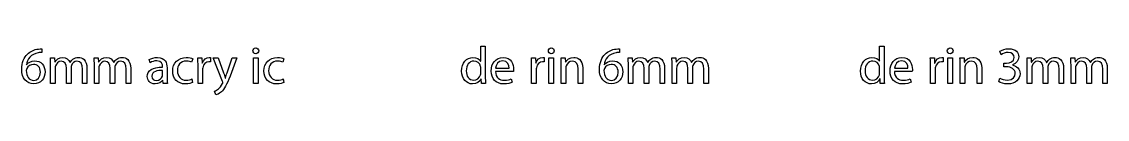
# Model space of a CAD drawing. Header units: millimetres. Extents: x -127 to 1881, y -61 to 1624.
# Drawn here: x 958.1 to 1411.2, y 1489.9 to 1510.3 of the extents above; entities that cross this region are included whole.
import ezdxf

# ---------------------------------------------------------------- set-up
doc = ezdxf.new("R2010")
doc.units = ezdxf.units.MM
doc.layers.get('0').update_dxf_attribs({"linetype": 'CONTINUOUS', "true_color": 0xffffff})

msp = doc.modelspace()

# ---------------------------------------------------------------- linework, layer by layer
at = {"color": 7, "true_color": 0xffffff}
for points in [[(966.43, 1509.17), (966.43, 1507.6), (966.43, 1507.6)], [(1149.62, 1503.94), (1149.66, 1503.94), (1149.66, 1510.27), (1151.57, 1510.27), (1151.57, 1510.27)], [(1151.57, 1510.27), (1151.57, 1497.46)], [(1207.58, 1509.17), (1207.58, 1507.6), (1207.58, 1507.6)], [(1316.12, 1503.94), (1316.16, 1503.94), (1316.16, 1510.27), (1318.06, 1510.27), (1318.06, 1510.27)], [(1318.06, 1510.27), (1318.06, 1497.46)], [(970.07, 1505.32), (971.75, 1505.32), (971.84, 1503.59), (971.9, 1503.59)], [(988.32, 1505.32), (990.01, 1505.32), (990.09, 1503.59), (990.16, 1503.59)], [(1011.65, 1503.33), (1011.21, 1504.62)], [(1029.45, 1504.97), (1029.01, 1503.5)], [(1031.57, 1505.32), (1033.25, 1505.32), (1033.34, 1503.22), (1033.41, 1503.22)], [(1036.89, 1505.49), (1036.89, 1503.68)], [(1041.86, 1495.56), (1037.96, 1505.32), (1040.06, 1505.32)], [(1040.06, 1505.32), (1042.36, 1499.06)], [(1043.78, 1499.1), (1045.88, 1505.32), (1047.92, 1505.32), (1045.03, 1497.77)], [(1054.84, 1505.32), (1056.76, 1505.32), (1056.76, 1494.72), (1054.84, 1494.72), (1054.84, 1505.32), (1054.84, 1505.32)], [(1056.98, 1508.3), (1056.98, 1508.3)], [(1067.55, 1504.97), (1067.11, 1503.5)], [(1170.83, 1505.32), (1172.51, 1505.32), (1172.6, 1503.22), (1172.67, 1503.22)], [(1176.15, 1505.49), (1176.15, 1503.68)], [(1178.16, 1505.32), (1180.09, 1505.32), (1180.09, 1494.72), (1178.16, 1494.72), (1178.16, 1505.32), (1178.16, 1505.32)], [(1180.31, 1508.3), (1180.31, 1508.3)], [(1183.19, 1505.32), (1184.9, 1505.32), (1185.01, 1503.57), (1185.05, 1503.57)], [(1211.21, 1505.32), (1212.9, 1505.32), (1212.98, 1503.59), (1213.05, 1503.59)], [(1229.46, 1505.32), (1231.15, 1505.32), (1231.24, 1503.59), (1231.3, 1503.59)], [(1337.32, 1505.32), (1339.01, 1505.32), (1339.1, 1503.22), (1339.16, 1503.22)], [(1342.64, 1505.49), (1342.64, 1503.68)], [(1344.66, 1505.32), (1346.58, 1505.32), (1346.58, 1494.72), (1344.66, 1494.72), (1344.66, 1505.32), (1344.66, 1505.32)], [(1346.8, 1508.3), (1346.8, 1508.3)], [(1349.69, 1505.32), (1351.4, 1505.32), (1351.51, 1503.57), (1351.55, 1503.57)], [(1366.94, 1506.7), (1366.41, 1508.1)], [(1377.7, 1505.32), (1379.39, 1505.32), (1379.48, 1503.59), (1379.54, 1503.59)], [(1395.96, 1505.32), (1397.64, 1505.32), (1397.73, 1503.59), (1397.8, 1503.59)], [(960.04, 1502.45), (960.09, 1502.45)], [(972.04, 1501.09), (972.04, 1494.72), (970.15, 1494.72), (970.15, 1502.45)], [(978.67, 1501.27), (978.67, 1494.72), (976.79, 1494.72), (976.79, 1501.07)], [(978.23, 1503.41), (978.27, 1503.41)], [(985.3, 1500.94), (985.3, 1494.72), (983.42, 1494.72), (983.42, 1500.7)], [(990.29, 1501.09), (990.29, 1494.72), (988.41, 1494.72), (988.41, 1502.45)], [(996.92, 1501.27), (996.92, 1494.72), (995.04, 1494.72), (995.04, 1501.07)], [(996.49, 1503.41), (996.53, 1503.41)], [(1003.56, 1500.94), (1003.56, 1494.72), (1001.67, 1494.72), (1001.67, 1500.7)], [(1016.84, 1501.47), (1016.84, 1501.69)], [(1016.88, 1498.29), (1016.88, 1500.13)], [(1018.74, 1501.23), (1018.74, 1497.26), (1018.74, 1497.26)], [(1033.58, 1500.37), (1033.58, 1494.72), (1031.66, 1494.72), (1031.66, 1502.01)], [(1149.66, 1499.17), (1149.66, 1501.01)], [(1155.88, 1501.05), (1161.51, 1501.05)], [(1172.84, 1500.37), (1172.84, 1494.72), (1170.92, 1494.72), (1170.92, 1502.01)], [(1185.21, 1501.09), (1185.21, 1494.72), (1183.28, 1494.72), (1183.28, 1502.45)], [(1192.3, 1501.03), (1192.3, 1494.72), (1190.37, 1494.72), (1190.37, 1500.83)], [(1201.19, 1502.45), (1201.23, 1502.45)], [(1213.18, 1501.09), (1213.18, 1494.72), (1211.3, 1494.72), (1211.3, 1502.45)], [(1219.81, 1501.27), (1219.81, 1494.72), (1217.93, 1494.72), (1217.93, 1501.07)], [(1219.37, 1503.41), (1219.42, 1503.41)], [(1226.44, 1500.94), (1226.44, 1494.72), (1224.56, 1494.72), (1224.56, 1500.7)], [(1231.43, 1501.09), (1231.43, 1494.72), (1229.55, 1494.72), (1229.55, 1502.45)], [(1238.07, 1501.27), (1238.07, 1494.72), (1236.18, 1494.72), (1236.18, 1501.07)], [(1237.63, 1503.41), (1237.67, 1503.41)], [(1244.7, 1500.94), (1244.7, 1494.72), (1242.82, 1494.72), (1242.82, 1500.7)], [(1316.16, 1499.17), (1316.16, 1501.01)], [(1322.37, 1501.05), (1328, 1501.05)], [(1339.34, 1500.37), (1339.34, 1494.72), (1337.41, 1494.72), (1337.41, 1502.01)], [(1351.7, 1501.09), (1351.7, 1494.72), (1349.78, 1494.72), (1349.78, 1502.45)], [(1358.8, 1501.03), (1358.8, 1494.72), (1356.87, 1494.72), (1356.87, 1500.83)], [(1369.1, 1501.64), (1368.03, 1501.64), (1368.03, 1503.09), (1369.1, 1503.09)], [(1371.6, 1502.43), (1371.6, 1502.39)], [(1379.67, 1501.09), (1379.67, 1494.72), (1377.79, 1494.72), (1377.79, 1502.45)], [(1386.31, 1501.27), (1386.31, 1494.72), (1384.42, 1494.72), (1384.42, 1501.07)], [(1385.87, 1503.41), (1385.91, 1503.41)], [(1392.94, 1500.94), (1392.94, 1494.72), (1391.06, 1494.72), (1391.06, 1500.7)], [(1397.93, 1501.09), (1397.93, 1494.72), (1396.05, 1494.72), (1396.05, 1502.45)], [(1404.56, 1501.27), (1404.56, 1494.72), (1402.68, 1494.72), (1402.68, 1501.07)], [(1404.12, 1503.41), (1404.17, 1503.41)], [(1411.19, 1500.94), (1411.19, 1494.72), (1409.31, 1494.72), (1409.31, 1500.7)], [(1018.9, 1494.72), (1017.17, 1494.72), (1017.01, 1496.06), (1016.95, 1496.06)], [(1029.07, 1496.54), (1029.4, 1495.1)], [(1043.06, 1496.89), (1043.1, 1496.89)], [(1067.18, 1496.54), (1067.51, 1495.1)], [(1151.66, 1494.72), (1149.95, 1494.72), (1149.86, 1496.56), (1149.8, 1496.56)], [(1163.3, 1499.67), (1155.86, 1499.67), (1155.86, 1499.67)], [(1162.42, 1496.54), (1162.77, 1495.16)], [(1318.15, 1494.72), (1316.44, 1494.72), (1316.36, 1496.56), (1316.29, 1496.56)], [(1329.8, 1499.67), (1322.35, 1499.67), (1322.35, 1499.67)], [(1328.92, 1496.54), (1329.27, 1495.16)], [(1365.89, 1495.45), (1366.41, 1496.91)], [(1039.03, 1489.91), (1038.55, 1491.51)]]:
    msp.add_lwpolyline(points, dxfattribs=at)
for points in [[(960.48, 1506.96), (961.66, 1508.12), (963.24, 1508.84), (965.03, 1509.06)], [(965.03, 1509.06), (965.6, 1509.15), (966.08, 1509.17), (966.43, 1509.17)], [(1054.59, 1508.3), (1054.59, 1508.95), (1055.08, 1509.5), (1055.8, 1509.5)], [(1055.8, 1509.5), (1056.5, 1509.5), (1056.98, 1508.97), (1056.98, 1508.3)], [(1177.92, 1508.3), (1177.92, 1508.95), (1178.4, 1509.5), (1179.12, 1509.5)], [(1179.12, 1509.5), (1179.82, 1509.5), (1180.31, 1508.97), (1180.31, 1508.3)], [(1201.62, 1506.96), (1202.81, 1508.12), (1204.38, 1508.84), (1206.18, 1509.06)], [(1206.18, 1509.06), (1206.75, 1509.15), (1207.23, 1509.17), (1207.58, 1509.17)], [(1344.41, 1508.3), (1344.41, 1508.95), (1344.9, 1509.5), (1345.62, 1509.5)], [(1345.62, 1509.5), (1346.32, 1509.5), (1346.8, 1508.97), (1346.8, 1508.3)], [(1366.41, 1508.1), (1367.18, 1508.65), (1368.62, 1509.19), (1370.15, 1509.19)], [(1370.15, 1509.19), (1372.96, 1509.19), (1374.23, 1507.53), (1374.23, 1505.8)], [(958.07, 1500.55), (958.07, 1503.35), (959.06, 1505.56), (960.48, 1506.96)], [(964.99, 1507.49), (961.95, 1507), (960.37, 1504.82), (960.04, 1502.45)], [(966.43, 1507.6), (966.04, 1507.62), (965.54, 1507.57), (964.99, 1507.49)], [(970.15, 1502.45), (970.15, 1503.57), (970.11, 1504.44), (970.07, 1505.32)], [(971.9, 1503.59), (972.5, 1504.6), (973.48, 1505.54), (975.25, 1505.54)], [(975.25, 1505.54), (976.68, 1505.54), (977.77, 1504.66), (978.23, 1503.41)], [(978.27, 1503.41), (978.6, 1504.03), (979.04, 1504.47), (979.48, 1504.79)], [(979.48, 1504.79), (980.11, 1505.28), (980.79, 1505.54), (981.8, 1505.54)], [(981.8, 1505.54), (983.22, 1505.54), (985.3, 1504.62), (985.3, 1500.94)], [(988.41, 1502.45), (988.41, 1503.57), (988.36, 1504.44), (988.32, 1505.32)], [(990.16, 1503.59), (990.75, 1504.6), (991.74, 1505.54), (993.51, 1505.54)], [(993.51, 1505.54), (994.93, 1505.54), (996.03, 1504.66), (996.49, 1503.41)], [(996.53, 1503.41), (996.86, 1504.03), (997.29, 1504.47), (997.73, 1504.79)], [(997.73, 1504.79), (998.37, 1505.28), (999.05, 1505.54), (1000.05, 1505.54)], [(1000.05, 1505.54), (1001.48, 1505.54), (1003.56, 1504.62), (1003.56, 1500.94)], [(1011.21, 1504.62), (1012.09, 1505.17), (1013.38, 1505.54), (1014.72, 1505.54)], [(1014.72, 1505.54), (1017.96, 1505.54), (1018.74, 1503.33), (1018.74, 1501.23)], [(1021.09, 1499.89), (1021.09, 1503.15), (1023.32, 1505.54), (1026.78, 1505.54)], [(1026.78, 1505.54), (1027.91, 1505.54), (1028.92, 1505.25), (1029.45, 1504.97)], [(1031.66, 1502.01), (1031.66, 1503.26), (1031.64, 1504.33), (1031.57, 1505.32)], [(1033.41, 1503.22), (1033.89, 1504.64), (1035.07, 1505.54), (1036.36, 1505.54)], [(1036.36, 1505.54), (1036.56, 1505.54), (1036.71, 1505.52), (1036.89, 1505.49)], [(1055.75, 1507.11), (1055.05, 1507.11), (1054.59, 1507.64), (1054.59, 1508.3)], [(1056.98, 1508.3), (1056.98, 1507.64), (1056.52, 1507.11), (1055.75, 1507.11)], [(1059.19, 1499.89), (1059.19, 1503.15), (1061.42, 1505.54), (1064.88, 1505.54)], [(1064.88, 1505.54), (1066.02, 1505.54), (1067.03, 1505.25), (1067.55, 1504.97)], [(1141.67, 1499.87), (1141.65, 1503.39), (1143.86, 1505.54), (1146.42, 1505.54)], [(1146.42, 1505.54), (1148.07, 1505.54), (1149.14, 1504.77), (1149.62, 1503.94)], [(1154.02, 1499.85), (1154.02, 1503.04), (1155.9, 1505.54), (1158.99, 1505.54)], [(1158.99, 1505.54), (1162.47, 1505.54), (1163.37, 1502.52), (1163.37, 1500.57)], [(1170.92, 1502.01), (1170.92, 1503.26), (1170.89, 1504.33), (1170.83, 1505.32)], [(1172.67, 1503.22), (1173.15, 1504.64), (1174.33, 1505.54), (1175.62, 1505.54)], [(1175.62, 1505.54), (1175.82, 1505.54), (1175.97, 1505.52), (1176.15, 1505.49)], [(1179.08, 1507.11), (1178.38, 1507.11), (1177.92, 1507.64), (1177.92, 1508.3)], [(1180.31, 1508.3), (1180.31, 1507.64), (1179.85, 1507.11), (1179.08, 1507.11)], [(1183.28, 1502.45), (1183.28, 1503.57), (1183.26, 1504.44), (1183.19, 1505.32)], [(1185.05, 1503.57), (1185.58, 1504.55), (1186.81, 1505.54), (1188.56, 1505.54)], [(1188.56, 1505.54), (1190.02, 1505.54), (1192.3, 1504.66), (1192.3, 1501.03)], [(1199.22, 1500.55), (1199.22, 1503.35), (1200.2, 1505.56), (1201.62, 1506.96)], [(1206.13, 1507.49), (1203.09, 1507), (1201.51, 1504.82), (1201.19, 1502.45)], [(1207.58, 1507.6), (1207.18, 1507.62), (1206.68, 1507.57), (1206.13, 1507.49)], [(1211.3, 1502.45), (1211.3, 1503.57), (1211.25, 1504.44), (1211.21, 1505.32)], [(1213.05, 1503.59), (1213.64, 1504.6), (1214.62, 1505.54), (1216.4, 1505.54)], [(1216.4, 1505.54), (1217.82, 1505.54), (1218.91, 1504.66), (1219.37, 1503.41)], [(1219.42, 1503.41), (1219.75, 1504.03), (1220.18, 1504.47), (1220.62, 1504.79)], [(1220.62, 1504.79), (1221.26, 1505.28), (1221.94, 1505.54), (1222.94, 1505.54)], [(1222.94, 1505.54), (1224.37, 1505.54), (1226.44, 1504.62), (1226.44, 1500.94)], [(1229.55, 1502.45), (1229.55, 1503.57), (1229.51, 1504.44), (1229.46, 1505.32)], [(1231.3, 1503.59), (1231.89, 1504.6), (1232.88, 1505.54), (1234.65, 1505.54)], [(1234.65, 1505.54), (1236.07, 1505.54), (1237.17, 1504.66), (1237.63, 1503.41)], [(1237.67, 1503.41), (1238, 1504.03), (1238.44, 1504.47), (1238.88, 1504.79)], [(1238.88, 1504.79), (1239.51, 1505.28), (1240.19, 1505.54), (1241.2, 1505.54)], [(1241.2, 1505.54), (1242.62, 1505.54), (1244.7, 1504.62), (1244.7, 1500.94)], [(1308.17, 1499.87), (1308.15, 1503.39), (1310.36, 1505.54), (1312.92, 1505.54)], [(1312.92, 1505.54), (1314.56, 1505.54), (1315.63, 1504.77), (1316.12, 1503.94)], [(1320.51, 1499.85), (1320.51, 1503.04), (1322.4, 1505.54), (1325.48, 1505.54)], [(1325.48, 1505.54), (1328.96, 1505.54), (1329.86, 1502.52), (1329.86, 1500.57)], [(1337.41, 1502.01), (1337.41, 1503.26), (1337.39, 1504.33), (1337.32, 1505.32)], [(1339.16, 1503.22), (1339.64, 1504.64), (1340.83, 1505.54), (1342.12, 1505.54)], [(1342.12, 1505.54), (1342.31, 1505.54), (1342.47, 1505.52), (1342.64, 1505.49)], [(1345.58, 1507.11), (1344.87, 1507.11), (1344.41, 1507.64), (1344.41, 1508.3)], [(1346.8, 1508.3), (1346.8, 1507.64), (1346.34, 1507.11), (1345.58, 1507.11)], [(1349.78, 1502.45), (1349.78, 1503.57), (1349.76, 1504.44), (1349.69, 1505.32)], [(1351.55, 1503.57), (1352.08, 1504.55), (1353.3, 1505.54), (1355.05, 1505.54)], [(1355.05, 1505.54), (1356.52, 1505.54), (1358.8, 1504.66), (1358.8, 1501.03)], [(1369.78, 1507.64), (1368.64, 1507.64), (1367.55, 1507.14), (1366.94, 1506.7)], [(1369.1, 1503.09), (1370.5, 1503.09), (1372.28, 1503.81), (1372.28, 1505.49)], [(1372.28, 1505.49), (1372.28, 1506.63), (1371.55, 1507.64), (1369.78, 1507.64)], [(1374.23, 1505.8), (1374.23, 1504.31), (1373.33, 1503.06), (1371.6, 1502.43)], [(1377.79, 1502.45), (1377.79, 1503.57), (1377.75, 1504.44), (1377.7, 1505.32)], [(1379.54, 1503.59), (1380.13, 1504.6), (1381.12, 1505.54), (1382.89, 1505.54)], [(1382.89, 1505.54), (1384.32, 1505.54), (1385.41, 1504.66), (1385.87, 1503.41)], [(1385.91, 1503.41), (1386.24, 1504.03), (1386.68, 1504.47), (1387.12, 1504.79)], [(1387.12, 1504.79), (1387.75, 1505.28), (1388.43, 1505.54), (1389.44, 1505.54)], [(1389.44, 1505.54), (1390.86, 1505.54), (1392.94, 1504.62), (1392.94, 1500.94)], [(1396.05, 1502.45), (1396.05, 1503.57), (1396, 1504.44), (1395.96, 1505.32)], [(1397.8, 1503.59), (1398.39, 1504.6), (1399.37, 1505.54), (1401.15, 1505.54)], [(1401.15, 1505.54), (1402.57, 1505.54), (1403.66, 1504.66), (1404.12, 1503.41)], [(1404.17, 1503.41), (1404.5, 1504.03), (1404.93, 1504.47), (1405.37, 1504.79)], [(1405.37, 1504.79), (1406.01, 1505.28), (1406.68, 1505.54), (1407.69, 1505.54)], [(1407.69, 1505.54), (1409.11, 1505.54), (1411.19, 1504.62), (1411.19, 1500.94)], [(963.08, 1494.48), (960.06, 1494.48), (958.07, 1496.85), (958.07, 1500.55)], [(960.17, 1500.9), (960.06, 1500.68), (959.98, 1500.42), (959.98, 1500.07)], [(959.98, 1500.07), (960, 1497.72), (961.09, 1495.97), (963.13, 1495.97)], [(960.09, 1502.45), (960.76, 1503.37), (961.97, 1504.12), (963.54, 1504.12)], [(962.95, 1502.65), (961.79, 1502.65), (960.7, 1501.95), (960.17, 1500.9)], [(965.89, 1499.39), (965.89, 1501.42), (964.73, 1502.65), (962.95, 1502.65)], [(963.54, 1504.12), (966.06, 1504.12), (967.83, 1502.28), (967.83, 1499.52)], [(972.19, 1502.04), (972.08, 1501.77), (972.04, 1501.42), (972.04, 1501.09)], [(974.58, 1503.96), (973.39, 1503.96), (972.5, 1503), (972.19, 1502.04)], [(976.79, 1501.07), (976.79, 1502.76), (976.04, 1503.96), (974.58, 1503.96)], [(978.82, 1502.23), (978.73, 1501.95), (978.67, 1501.62), (978.67, 1501.27)], [(981.12, 1503.96), (980, 1503.96), (979.17, 1503.15), (978.82, 1502.23)], [(983.42, 1500.7), (983.42, 1502.76), (982.65, 1503.96), (981.12, 1503.96)], [(990.44, 1502.04), (990.33, 1501.77), (990.29, 1501.42), (990.29, 1501.09)], [(992.83, 1503.96), (991.65, 1503.96), (990.75, 1503), (990.44, 1502.04)], [(995.04, 1501.07), (995.04, 1502.76), (994.3, 1503.96), (992.83, 1503.96)], [(997.08, 1502.23), (996.99, 1501.95), (996.92, 1501.62), (996.92, 1501.27)], [(999.37, 1503.96), (998.26, 1503.96), (997.43, 1503.15), (997.08, 1502.23)], [(1001.67, 1500.7), (1001.67, 1502.76), (1000.91, 1503.96), (999.37, 1503.96)], [(1010.47, 1497.53), (1010.47, 1500.09), (1012.75, 1501.49), (1016.84, 1501.47)], [(1014.43, 1504.12), (1013.43, 1504.12), (1012.4, 1503.83), (1011.65, 1503.33)], [(1016.88, 1500.13), (1014.78, 1500.18), (1012.4, 1499.8), (1012.4, 1497.75)], [(1016.84, 1501.69), (1016.84, 1502.54), (1016.6, 1504.14), (1014.43, 1504.12)], [(1026.36, 1494.48), (1023.16, 1494.48), (1021.09, 1496.65), (1021.09, 1499.89)], [(1026.78, 1504.01), (1024.35, 1504.01), (1023.03, 1502.19), (1023.03, 1500)], [(1023.03, 1500), (1023.03, 1497.55), (1024.61, 1496.04), (1026.71, 1496.04)], [(1029.01, 1503.5), (1028.55, 1503.74), (1027.83, 1504.01), (1026.78, 1504.01)], [(1033.65, 1501.27), (1033.61, 1501.01), (1033.58, 1500.68), (1033.58, 1500.37)], [(1036.23, 1503.72), (1034.87, 1503.72), (1033.91, 1502.71), (1033.65, 1501.27)], [(1036.89, 1503.68), (1036.69, 1503.72), (1036.49, 1503.72), (1036.23, 1503.72)], [(1064.47, 1494.48), (1061.27, 1494.48), (1059.19, 1496.65), (1059.19, 1499.89)], [(1064.88, 1504.01), (1062.45, 1504.01), (1061.14, 1502.19), (1061.14, 1500)], [(1061.14, 1500), (1061.14, 1497.55), (1062.71, 1496.04), (1064.82, 1496.04)], [(1067.11, 1503.5), (1066.65, 1503.74), (1065.93, 1504.01), (1064.88, 1504.01)], [(1146.23, 1494.48), (1143.67, 1494.48), (1141.67, 1496.65), (1141.67, 1499.87)], [(1146.8, 1504.03), (1144.8, 1504.03), (1143.62, 1502.28), (1143.62, 1499.96)], [(1143.62, 1499.96), (1143.62, 1497.81), (1144.7, 1496.04), (1146.75, 1496.04)], [(1149.58, 1501.82), (1149.29, 1503.02), (1148.24, 1504.03), (1146.8, 1504.03)], [(1149.66, 1501.01), (1149.66, 1501.25), (1149.64, 1501.58), (1149.58, 1501.82)], [(1159.23, 1494.48), (1155.97, 1494.48), (1154.02, 1496.65), (1154.02, 1499.85)], [(1158.83, 1504.16), (1156.86, 1504.16), (1156.03, 1502.39), (1155.88, 1501.05)], [(1161.51, 1501.05), (1161.53, 1502.25), (1161, 1504.16), (1158.83, 1504.16)], [(1163.37, 1500.57), (1163.37, 1500.18), (1163.34, 1499.89), (1163.3, 1499.67)], [(1172.91, 1501.27), (1172.86, 1501.01), (1172.84, 1500.68), (1172.84, 1500.37)], [(1175.49, 1503.72), (1174.13, 1503.72), (1173.17, 1502.71), (1172.91, 1501.27)], [(1176.15, 1503.68), (1175.95, 1503.72), (1175.75, 1503.72), (1175.49, 1503.72)], [(1185.34, 1501.99), (1185.25, 1501.75), (1185.21, 1501.42), (1185.21, 1501.09)], [(1187.92, 1503.96), (1186.67, 1503.96), (1185.69, 1503.06), (1185.34, 1501.99)], [(1190.37, 1500.83), (1190.37, 1502.54), (1189.74, 1503.96), (1187.92, 1503.96)], [(1204.23, 1494.48), (1201.21, 1494.48), (1199.22, 1496.85), (1199.22, 1500.55)], [(1201.32, 1500.9), (1201.21, 1500.68), (1201.12, 1500.42), (1201.12, 1500.07)], [(1201.12, 1500.07), (1201.14, 1497.72), (1202.24, 1495.97), (1204.27, 1495.97)], [(1201.23, 1502.45), (1201.91, 1503.37), (1203.11, 1504.12), (1204.69, 1504.12)], [(1204.1, 1502.65), (1202.94, 1502.65), (1201.84, 1501.95), (1201.32, 1500.9)], [(1207.03, 1499.39), (1207.03, 1501.42), (1205.87, 1502.65), (1204.1, 1502.65)], [(1204.69, 1504.12), (1207.21, 1504.12), (1208.98, 1502.28), (1208.98, 1499.52)], [(1213.33, 1502.04), (1213.22, 1501.77), (1213.18, 1501.42), (1213.18, 1501.09)], [(1215.72, 1503.96), (1214.54, 1503.96), (1213.64, 1503), (1213.33, 1502.04)], [(1217.93, 1501.07), (1217.93, 1502.76), (1217.19, 1503.96), (1215.72, 1503.96)], [(1219.97, 1502.23), (1219.88, 1501.95), (1219.81, 1501.62), (1219.81, 1501.27)], [(1222.26, 1503.96), (1221.15, 1503.96), (1220.32, 1503.15), (1219.97, 1502.23)], [(1224.56, 1500.7), (1224.56, 1502.76), (1223.8, 1503.96), (1222.26, 1503.96)], [(1231.59, 1502.04), (1231.48, 1501.77), (1231.43, 1501.42), (1231.43, 1501.09)], [(1233.97, 1503.96), (1232.79, 1503.96), (1231.89, 1503), (1231.59, 1502.04)], [(1236.18, 1501.07), (1236.18, 1502.76), (1235.44, 1503.96), (1233.97, 1503.96)], [(1238.22, 1502.23), (1238.13, 1501.95), (1238.07, 1501.62), (1238.07, 1501.27)], [(1240.52, 1503.96), (1239.4, 1503.96), (1238.57, 1503.15), (1238.22, 1502.23)], [(1242.82, 1500.7), (1242.82, 1502.76), (1242.05, 1503.96), (1240.52, 1503.96)], [(1312.72, 1494.48), (1310.16, 1494.48), (1308.17, 1496.65), (1308.17, 1499.87)], [(1313.29, 1504.03), (1311.3, 1504.03), (1310.12, 1502.28), (1310.12, 1499.96)], [(1310.12, 1499.96), (1310.12, 1497.81), (1311.19, 1496.04), (1313.25, 1496.04)], [(1316.07, 1501.82), (1315.79, 1503.02), (1314.74, 1504.03), (1313.29, 1504.03)], [(1316.16, 1501.01), (1316.16, 1501.25), (1316.14, 1501.58), (1316.07, 1501.82)], [(1325.72, 1494.48), (1322.46, 1494.48), (1320.51, 1496.65), (1320.51, 1499.85)], [(1325.33, 1504.16), (1323.36, 1504.16), (1322.53, 1502.39), (1322.37, 1501.05)], [(1328, 1501.05), (1328.02, 1502.25), (1327.5, 1504.16), (1325.33, 1504.16)], [(1329.86, 1500.57), (1329.86, 1500.18), (1329.84, 1499.89), (1329.8, 1499.67)], [(1339.4, 1501.27), (1339.36, 1501.01), (1339.34, 1500.68), (1339.34, 1500.37)], [(1341.99, 1503.72), (1340.63, 1503.72), (1339.67, 1502.71), (1339.4, 1501.27)], [(1342.64, 1503.68), (1342.45, 1503.72), (1342.25, 1503.72), (1341.99, 1503.72)], [(1351.83, 1501.99), (1351.75, 1501.75), (1351.7, 1501.42), (1351.7, 1501.09)], [(1354.42, 1503.96), (1353.17, 1503.96), (1352.19, 1503.06), (1351.83, 1501.99)], [(1356.87, 1500.83), (1356.87, 1502.54), (1356.23, 1503.96), (1354.42, 1503.96)], [(1372.78, 1498.8), (1372.76, 1500.79), (1370.96, 1501.64), (1369.1, 1501.64)], [(1371.6, 1502.39), (1373.35, 1502.06), (1374.75, 1500.74), (1374.77, 1498.75)], [(1379.83, 1502.04), (1379.72, 1501.77), (1379.67, 1501.42), (1379.67, 1501.09)], [(1382.21, 1503.96), (1381.03, 1503.96), (1380.13, 1503), (1379.83, 1502.04)], [(1384.42, 1501.07), (1384.42, 1502.76), (1383.68, 1503.96), (1382.21, 1503.96)], [(1386.46, 1502.23), (1386.37, 1501.95), (1386.31, 1501.62), (1386.31, 1501.27)], [(1388.76, 1503.96), (1387.64, 1503.96), (1386.81, 1503.15), (1386.46, 1502.23)], [(1391.06, 1500.7), (1391.06, 1502.76), (1390.29, 1503.96), (1388.76, 1503.96)], [(1398.08, 1502.04), (1397.97, 1501.77), (1397.93, 1501.42), (1397.93, 1501.09)], [(1400.47, 1503.96), (1399.29, 1503.96), (1398.39, 1503), (1398.08, 1502.04)], [(1402.68, 1501.07), (1402.68, 1502.76), (1401.93, 1503.96), (1400.47, 1503.96)], [(1404.71, 1502.23), (1404.63, 1501.95), (1404.56, 1501.62), (1404.56, 1501.27)], [(1407.01, 1503.96), (1405.9, 1503.96), (1405.06, 1503.15), (1404.71, 1502.23)], [(1409.31, 1500.7), (1409.31, 1502.76), (1408.55, 1503.96), (1407.01, 1503.96)], [(967.83, 1499.52), (967.83, 1496.89), (966.06, 1494.48), (963.08, 1494.48)], [(963.13, 1495.97), (964.77, 1495.97), (965.89, 1497.35), (965.89, 1499.39)], [(1013.71, 1494.48), (1011.56, 1494.48), (1010.47, 1495.99), (1010.47, 1497.53)], [(1012.4, 1497.75), (1012.4, 1496.48), (1013.23, 1495.91), (1014.19, 1495.91)], [(1016.95, 1496.06), (1016.36, 1495.23), (1015.22, 1494.48), (1013.71, 1494.48)], [(1014.19, 1495.91), (1015.59, 1495.91), (1016.49, 1496.78), (1016.8, 1497.68)], [(1016.8, 1497.68), (1016.86, 1497.9), (1016.88, 1498.12), (1016.88, 1498.29)], [(1018.74, 1497.26), (1018.74, 1496.34), (1018.79, 1495.45), (1018.9, 1494.72)], [(1026.71, 1496.04), (1027.81, 1496.04), (1028.53, 1496.3), (1029.07, 1496.54)], [(1045.03, 1497.77), (1043.65, 1494.13), (1042.71, 1492.3), (1041.4, 1491.14)], [(1042.01, 1495.05), (1042.01, 1495.16), (1041.97, 1495.32), (1041.86, 1495.56)], [(1042.36, 1499.06), (1042.62, 1498.36), (1042.89, 1497.53), (1043.06, 1496.89)], [(1043.1, 1496.89), (1043.3, 1497.53), (1043.52, 1498.34), (1043.78, 1499.1)], [(1064.82, 1496.04), (1065.91, 1496.04), (1066.63, 1496.3), (1067.18, 1496.54)], [(1149.8, 1496.56), (1149.23, 1495.38), (1147.96, 1494.48), (1146.23, 1494.48)], [(1146.75, 1496.04), (1148.04, 1496.04), (1149.23, 1496.91), (1149.58, 1498.34)], [(1149.58, 1498.34), (1149.64, 1498.6), (1149.66, 1498.86), (1149.66, 1499.17)], [(1151.57, 1497.46), (1151.57, 1496.52), (1151.61, 1495.45), (1151.66, 1494.72)], [(1155.86, 1499.67), (1155.9, 1497.07), (1157.54, 1495.99), (1159.49, 1495.99)], [(1159.49, 1495.99), (1160.87, 1495.99), (1161.72, 1496.24), (1162.42, 1496.54)], [(1208.98, 1499.52), (1208.98, 1496.89), (1207.21, 1494.48), (1204.23, 1494.48)], [(1204.27, 1495.97), (1205.91, 1495.97), (1207.03, 1497.35), (1207.03, 1499.39)], [(1316.29, 1496.56), (1315.72, 1495.38), (1314.45, 1494.48), (1312.72, 1494.48)], [(1313.25, 1496.04), (1314.54, 1496.04), (1315.72, 1496.91), (1316.07, 1498.34)], [(1316.07, 1498.34), (1316.14, 1498.6), (1316.16, 1498.86), (1316.16, 1499.17)], [(1318.06, 1497.46), (1318.06, 1496.52), (1318.11, 1495.45), (1318.15, 1494.72)], [(1322.35, 1499.67), (1322.4, 1497.07), (1324.04, 1495.99), (1325.99, 1495.99)], [(1325.99, 1495.99), (1327.37, 1495.99), (1328.22, 1496.24), (1328.92, 1496.54)], [(1369.59, 1494.48), (1367.99, 1494.48), (1366.59, 1494.99), (1365.89, 1495.45)], [(1366.41, 1496.91), (1366.96, 1496.59), (1368.21, 1496.04), (1369.56, 1496.04)], [(1369.56, 1496.04), (1372.02, 1496.04), (1372.8, 1497.59), (1372.78, 1498.8)], [(1374.77, 1498.75), (1374.77, 1496.48), (1372.98, 1494.48), (1369.59, 1494.48)], [(1029.4, 1495.1), (1028.9, 1494.86), (1027.78, 1494.48), (1026.36, 1494.48)], [(1038.55, 1491.51), (1039.03, 1491.66), (1039.67, 1491.97), (1040.24, 1492.45)], [(1041.4, 1491.14), (1040.43, 1490.33), (1039.51, 1490), (1039.03, 1489.91)], [(1040.24, 1492.45), (1040.76, 1492.86), (1041.4, 1493.61), (1041.86, 1494.59)], [(1041.86, 1494.59), (1041.94, 1494.79), (1042.01, 1494.94), (1042.01, 1495.05)], [(1067.51, 1495.1), (1067, 1494.86), (1065.89, 1494.48), (1064.47, 1494.48)], [(1162.77, 1495.16), (1162.1, 1494.86), (1160.91, 1494.48), (1159.23, 1494.48)], [(1329.27, 1495.16), (1328.59, 1494.86), (1327.41, 1494.48), (1325.72, 1494.48)]]:
    msp.add_open_spline(points, degree=3, dxfattribs=at)

doc.saveas('drawing.dxf')
